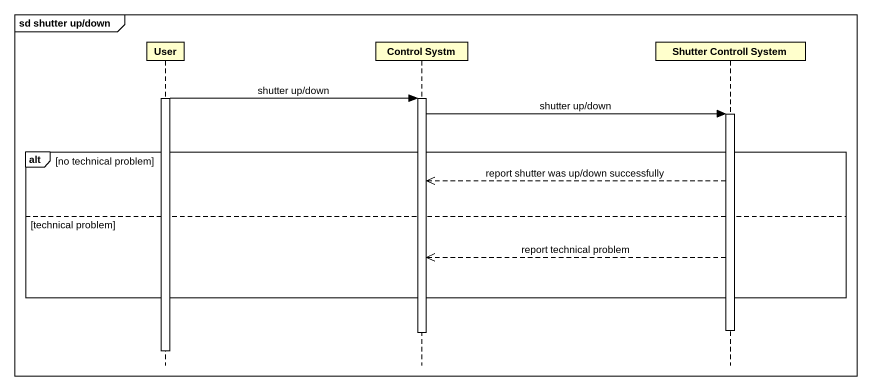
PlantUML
@startuml
mainframe sd shutter up/down
hide footbox
participant User
participant "Control Systm" as Control_Systm
participant "Shutter Controll System" as Shutter_Controll_System

activate User
User -> Control_Systm : shutter up/down
activate Control_Systm
Control_Systm -> Shutter_Controll_System : shutter up/down
activate Shutter_Controll_System
alt no technical problem
  Shutter_Controll_System -->> Control_Systm : report shutter was up/down successfully
else technical problem
  Shutter_Controll_System -->> Control_Systm : report technical problem
end
deactivate Shutter_Controll_System
deactivate Control_Systm
deactivate User
@enduml
